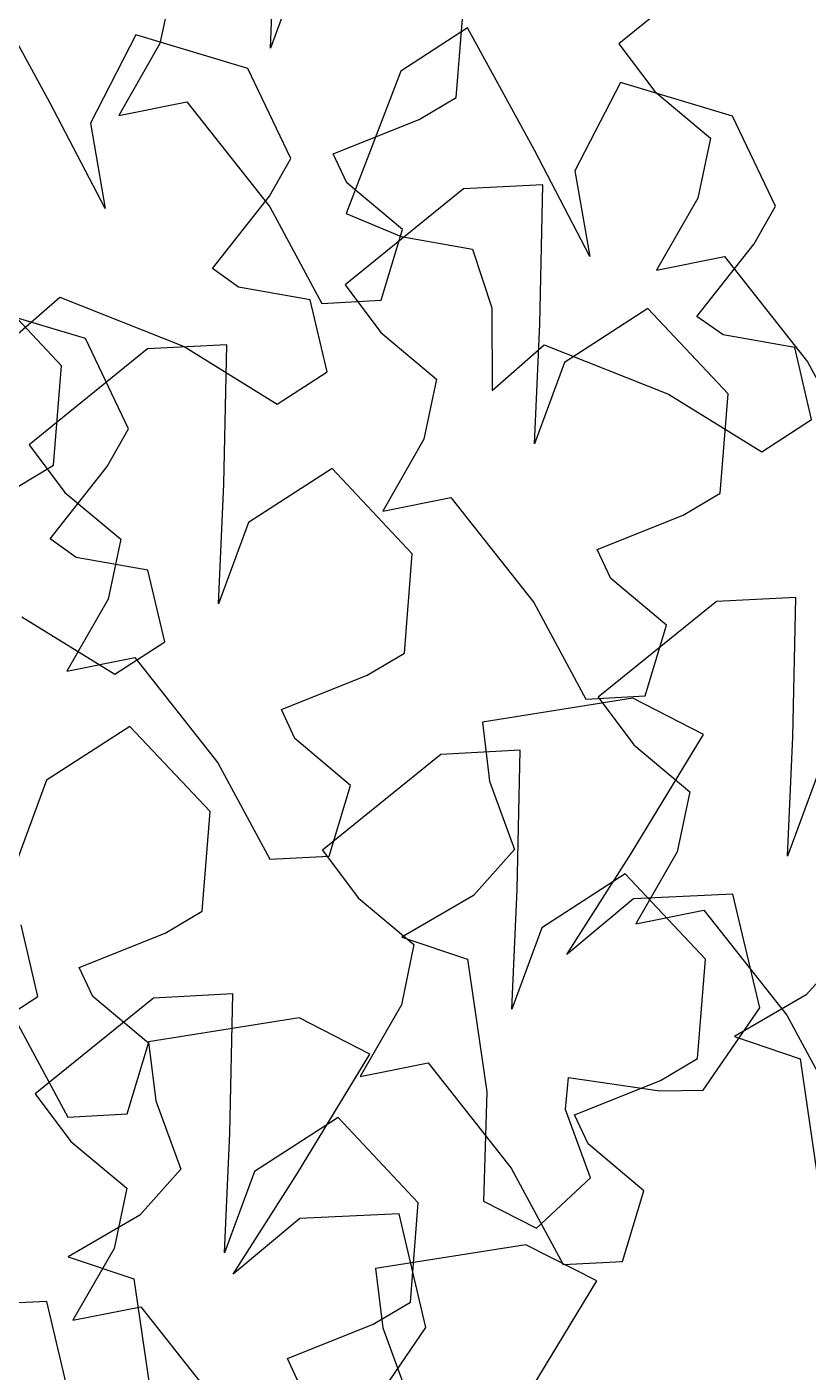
# Model space of a CAD drawing. Header units: millimetres. Extents: x 441156 to 441876, y 4514765 to 4515211.
# Drawn here: x 441675.567 to 441676.07, y 4514822.203 to 4514823.069 of the extents above; entities that cross this region are included whole.
import ezdxf

# ---------------------------------------------------------------- set-up
doc = ezdxf.new("R2010")
doc.units = ezdxf.units.MM
doc.layers.add('01_piscinas', color=254, linetype='Continuous')

msp = doc.modelspace()

# ---------------------------------------------------------------- linework, layer by layer
at = {"layer": '01_piscinas'}
for p, q in [((441675.7237521, 4514823.05491408, 0.00000053), (441675.72720644, 4514823.1318248, 0.00000053)), ((441676.02412589, 4514823.11929527, 0.00000053), (441675.9479676, 4514823.05764111, 0.00000053)), ((441675.74304563, 4514823.10726777, 0.00000053), (441675.7237521, 4514823.05491408, 0.00000053)), ((441675.58193736, 4514823.01992373, 0.00000053), (441675.5387067, 4514823.09857989, 0.00000053)), ((441675.66081813, 4514823.09649424, 0.00000053), (441675.65270246, 4514823.05777331, 0.00000053)), ((441675.84335956, 4514823.02304517, 0.00000053), (441675.84837902, 4514823.08713304, 0.00000053)), ((441675.85049999, 4514823.06784718, 0.00000053), (441675.80763913, 4514823.04000442, 0.00000053)), ((441675.89373066, 4514822.98919102, 0.00000053), (441675.85049999, 4514823.06784718, 0.00000053)), ((441675.63716424, 4514823.06348344, 0.00000053), (441675.60793302, 4514823.00657631, 0.00000053)), ((441675.70922178, 4514823.04180582, 0.00000053), (441675.63716424, 4514823.06348344, 0.00000053)), ((441675.65270246, 4514823.05777331, 0.00000053), (441675.62617626, 4514823.01149209, 0.00000053)), ((441675.9479676, 4514823.05764111, 0.00000053), (441675.97103946, 4514823.0270116, 0.00000053)), ((441675.73691874, 4514822.98379436, 0.00000053), (441675.70922178, 4514823.04180582, 0.00000053)), ((441675.80763913, 4514823.04000442, 0.00000053), (441675.7725112, 4514822.94853121, 0.00000053)), ((441675.94895753, 4514823.03275072, 0.00000053), (441675.91972632, 4514822.9758436, 0.00000053)), ((441676.02101508, 4514823.0110731, 0.00000053), (441675.94895753, 4514823.03275072, 0.00000053)), ((441675.97103946, 4514823.0270116, 0.00000053), (441676.00688833, 4514822.99691324, 0.00000053)), ((441675.61740118, 4514822.95158992, 0.00000053), (441675.58193736, 4514823.01992373, 0.00000053)), ((441675.62617626, 4514823.01149209, 0.00000053), (441675.66998356, 4514823.02024668, 0.00000053)), ((441675.66998356, 4514823.02024668, 0.00000053), (441675.72339397, 4514822.95263642, 0.00000053)), ((441675.81940469, 4514823.00888126, 0.00000053), (441675.84335956, 4514823.02304517, 0.00000053)), ((441675.60793302, 4514823.00657631, 0.00000053), (441675.61740118, 4514822.95158992, 0.00000053)), ((441675.76422827, 4514822.9869047, 0.00000053), (441675.81940469, 4514823.00888126, 0.00000053)), ((441676.04871203, 4514822.95306165, 0.00000053), (441676.02101508, 4514823.0110731, 0.00000053)), ((441676.00688833, 4514822.99691324, 0.00000053), (441675.99877266, 4514822.95819231, 0.00000053)), ((441675.72325516, 4514822.95955063, 0.00000053), (441675.73691874, 4514822.98379436, 0.00000053)), ((441675.77286882, 4514822.96814138, 0.00000053), (441675.76422827, 4514822.9869047, 0.00000053)), ((441675.92919447, 4514822.92085721, 0.00000053), (441675.89373066, 4514822.98919102, 0.00000053)), ((441675.91972632, 4514822.9758436, 0.00000053), (441675.92919447, 4514822.92085721, 0.00000053)), ((441675.84792598, 4514822.96421718, 0.00000053), (441675.7717677, 4514822.90256302, 0.00000053)), ((441675.80871769, 4514822.93804302, 0.00000053), (441675.77286882, 4514822.96814138, 0.00000053)), ((441675.89896595, 4514822.96689929, 0.00000053), (441675.84792598, 4514822.96421718, 0.00000053)), ((441675.89707673, 4514822.87716572, 0.00000053), (441675.89896595, 4514822.96689929, 0.00000053)), ((441675.68645927, 4514822.91293015, 0.00000053), (441675.72325516, 4514822.95955063, 0.00000053)), ((441675.99877266, 4514822.95819231, 0.00000053), (441675.97224646, 4514822.9119111, 0.00000053)), ((441675.72339397, 4514822.95263642, 0.00000053), (441675.75679471, 4514822.8905675, 0.00000053)), ((441675.7725112, 4514822.94853121, 0.00000053), (441675.80780677, 4514822.93354121, 0.00000053)), ((441676.03504846, 4514822.92881792, 0.00000053), (441676.04871203, 4514822.95306165, 0.00000053)), ((441675.79493447, 4514822.89257171, 0.00000053), (441675.80871769, 4514822.93804302, 0.00000053)), ((441675.80780677, 4514822.93354121, 0.00000053), (441675.85390198, 4514822.9253997, 0.00000053)), ((441675.99825256, 4514822.88219744, 0.00000053), (441676.03504846, 4514822.92881792, 0.00000053)), ((441675.85390198, 4514822.9253997, 0.00000053), (441675.86623407, 4514822.88780855, 0.00000053)), ((441675.97224646, 4514822.9119111, 0.00000053), (441676.01605376, 4514822.92066568, 0.00000053)), ((441676.01605376, 4514822.92066568, 0.00000053), (441676.06946417, 4514822.85305543, 0.00000053)), ((441675.70332386, 4514822.90100092, 0.00000053), (441675.68645927, 4514822.91293015, 0.00000053)), ((441675.5892868, 4514822.85044403, 0.00000053), (441675.53772195, 4514822.90524617, 0.00000053)), ((441675.55460902, 4514822.86519746, 0.00000053), (441675.58816996, 4514822.8946828, 0.00000053)), ((441675.58816996, 4514822.8946828, 0.00000053), (441675.66822986, 4514822.86283581, 0.00000053)), ((441675.74941907, 4514822.89285941, 0.00000053), (441675.70332386, 4514822.90100092, 0.00000053)), ((441675.7717677, 4514822.90256302, 0.00000053), (441675.79483956, 4514822.87193352, 0.00000053)), ((441675.6047507, 4514822.86791872, 0.00000053), (441675.53269316, 4514822.88959634, 0.00000053)), ((441675.7602181, 4514822.84658849, 0.00000053), (441675.74941907, 4514822.89285941, 0.00000053)), ((441675.75679471, 4514822.8905675, 0.00000053), (441675.79493447, 4514822.89257171, 0.00000053)), ((441675.86623407, 4514822.88780855, 0.00000053), (441675.86640231, 4514822.83446474, 0.00000053)), ((441675.96668446, 4514822.8872761, 0.00000053), (441675.91291592, 4514822.85260869, 0.00000053)), ((441676.01824931, 4514822.83247396, 0.00000053), (441675.96668446, 4514822.8872761, 0.00000053)), ((441675.89362239, 4514822.800255, 0.00000053), (441675.89707673, 4514822.87716572, 0.00000053)), ((441676.01511715, 4514822.87026821, 0.00000053), (441675.99825256, 4514822.88219744, 0.00000053)), ((441675.79483956, 4514822.87193352, 0.00000053), (441675.83068842, 4514822.84183516, 0.00000053)), ((441676.06121236, 4514822.86212669, 0.00000053), (441676.01511715, 4514822.87026821, 0.00000053)), ((441675.64466935, 4514822.86122807, 0.00000053), (441675.56851106, 4514822.79957391, 0.00000053)), ((441675.63244766, 4514822.80990726, 0.00000053), (441675.6047507, 4514822.86791872, 0.00000053)), ((441675.69570932, 4514822.86391018, 0.00000053), (441675.64466935, 4514822.86122807, 0.00000053)), ((441675.66822986, 4514822.86283581, 0.00000053), (441675.72819021, 4514822.82578291, 0.00000053)), ((441675.6938201, 4514822.77417661, 0.00000053), (441675.69570932, 4514822.86391018, 0.00000053)), ((441675.86640231, 4514822.83446474, 0.00000053), (441675.89996326, 4514822.86395009, 0.00000053)), ((441675.89996326, 4514822.86395009, 0.00000053), (441675.98002315, 4514822.8321031, 0.00000053)), ((441676.0720114, 4514822.81585578, 0.00000053), (441676.06121236, 4514822.86212669, 0.00000053)), ((441675.91291592, 4514822.85260869, 0.00000053), (441675.89362239, 4514822.800255, 0.00000053)), ((441676.06946417, 4514822.85305543, 0.00000053), (441676.10286491, 4514822.79098651, 0.00000053)), ((441675.58426734, 4514822.78635616, 0.00000053), (441675.5892868, 4514822.85044403, 0.00000053)), ((441675.72819021, 4514822.82578291, 0.00000053), (441675.7602181, 4514822.84658849, 0.00000053)), ((441675.83068842, 4514822.84183516, 0.00000053), (441675.82257275, 4514822.80311422, 0.00000053)), ((441675.98002315, 4514822.8321031, 0.00000053), (441676.0399835, 4514822.7950502, 0.00000053)), ((441676.01322985, 4514822.76838608, 0.00000053), (441676.01824931, 4514822.83247396, 0.00000053)), ((441675.61878408, 4514822.78566353, 0.00000053), (441675.63244766, 4514822.80990726, 0.00000053)), ((441676.0399835, 4514822.7950502, 0.00000053), (441676.0720114, 4514822.81585578, 0.00000053)), ((441675.56851106, 4514822.79957391, 0.00000053), (441675.59158292, 4514822.76894441, 0.00000053)), ((441675.82257275, 4514822.80311422, 0.00000053), (441675.79604655, 4514822.75683301, 0.00000053)), ((441675.56031248, 4514822.77219225, 0.00000053), (441675.58426734, 4514822.78635616, 0.00000053)), ((441675.58198818, 4514822.73904305, 0.00000053), (441675.61878408, 4514822.78566353, 0.00000053)), ((441675.76342783, 4514822.78428698, 0.00000053), (441675.70965929, 4514822.74961958, 0.00000053)), ((441675.81499268, 4514822.72948484, 0.00000053), (441675.76342783, 4514822.78428698, 0.00000053)), ((441675.69036576, 4514822.69726589, 0.00000053), (441675.6938201, 4514822.77417661, 0.00000053)), ((441675.59158292, 4514822.76894441, 0.00000053), (441675.62743179, 4514822.73884604, 0.00000053)), ((441675.79604655, 4514822.75683301, 0.00000053), (441675.83985385, 4514822.7655876, 0.00000053)), ((441675.83985385, 4514822.7655876, 0.00000053), (441675.89326426, 4514822.69797734, 0.00000053)), ((441675.98927499, 4514822.75422218, 0.00000053), (441676.01322985, 4514822.76838608, 0.00000053)), ((441675.70965929, 4514822.74961958, 0.00000053), (441675.69036576, 4514822.69726589, 0.00000053)), ((441675.93409856, 4514822.73224561, 0.00000053), (441675.98927499, 4514822.75422218, 0.00000053)), ((441675.59885278, 4514822.72711382, 0.00000053), (441675.58198818, 4514822.73904305, 0.00000053)), ((441675.62743179, 4514822.73884604, 0.00000053), (441675.61931611, 4514822.70012511, 0.00000053)), ((441675.94273911, 4514822.7134823, 0.00000053), (441675.93409856, 4514822.73224561, 0.00000053)), ((441675.64494799, 4514822.71897231, 0.00000053), (441675.59885278, 4514822.72711382, 0.00000053)), ((441675.80997322, 4514822.66539697, 0.00000053), (441675.81499268, 4514822.72948484, 0.00000053)), ((441675.65574702, 4514822.67270139, 0.00000053), (441675.64494799, 4514822.71897231, 0.00000053)), ((441675.97858798, 4514822.68338394, 0.00000053), (441675.94273911, 4514822.7134823, 0.00000053)), ((441675.61931611, 4514822.70012511, 0.00000053), (441675.59278991, 4514822.6538439, 0.00000053)), ((441675.89326426, 4514822.69797734, 0.00000053), (441675.926665, 4514822.63590842, 0.00000053)), ((441676.01078769, 4514822.69870661, 0.00000053), (441675.93462941, 4514822.63705245, 0.00000053)), ((441676.06182767, 4514822.70138872, 0.00000053), (441676.01078769, 4514822.69870661, 0.00000053)), ((441676.05993844, 4514822.61165515, 0.00000053), (441676.06182767, 4514822.70138872, 0.00000053)), ((441675.56375878, 4514822.68894871, 0.00000053), (441675.62371913, 4514822.65189582, 0.00000053)), ((441675.96480476, 4514822.63791263, 0.00000053), (441675.97858798, 4514822.68338394, 0.00000053)), ((441675.62371913, 4514822.65189582, 0.00000053), (441675.65574702, 4514822.67270139, 0.00000053)), ((441675.59278991, 4514822.6538439, 0.00000053), (441675.63659722, 4514822.66259848, 0.00000053)), ((441675.63659722, 4514822.66259848, 0.00000053), (441675.69000763, 4514822.59498823, 0.00000053)), ((441675.78601835, 4514822.65123307, 0.00000053), (441675.80997322, 4514822.66539697, 0.00000053)), ((441675.73084193, 4514822.6292565, 0.00000053), (441675.78601835, 4514822.65123307, 0.00000053)), ((441675.95695027, 4514822.63641068, 0.00000053), (441675.86016818, 4514822.62109575, 0.00000053)), ((441675.926665, 4514822.63590842, 0.00000053), (441675.96480476, 4514822.63791263, 0.00000053)), ((441675.93462941, 4514822.63705245, 0.00000053), (441675.95770127, 4514822.60642294, 0.00000053)), ((441676.00249323, 4514822.61321346, 0.00000053), (441675.95695027, 4514822.63641068, 0.00000053)), ((441675.73948248, 4514822.61049319, 0.00000053), (441675.73084193, 4514822.6292565, 0.00000053)), ((441675.6333748, 4514822.61829605, 0.00000053), (441675.57960626, 4514822.58362864, 0.00000053)), ((441675.68493965, 4514822.56349391, 0.00000053), (441675.6333748, 4514822.61829605, 0.00000053)), ((441675.86016818, 4514822.62109575, 0.00000053), (441675.86483424, 4514822.58303389, 0.00000053)), ((441675.77533134, 4514822.58039483, 0.00000053), (441675.73948248, 4514822.61049319, 0.00000053)), ((441675.95599033, 4514822.53644653, 0.00000053), (441676.00249323, 4514822.61321346, 0.00000053)), ((441676.0564841, 4514822.53474443, 0.00000053), (441676.05993844, 4514822.61165515, 0.00000053)), ((441675.83336954, 4514822.6003515, 0.00000053), (441675.75721125, 4514822.53869735, 0.00000053)), ((441675.88440951, 4514822.60303361, 0.00000053), (441675.83336954, 4514822.6003515, 0.00000053)), ((441675.88252028, 4514822.51330004, 0.00000053), (441675.88440951, 4514822.60303361, 0.00000053)), ((441675.95770127, 4514822.60642294, 0.00000053), (441675.99355013, 4514822.57632458, 0.00000053)), ((441675.69000763, 4514822.59498823, 0.00000053), (441675.72340837, 4514822.53291931, 0.00000053)), ((441675.57960626, 4514822.58362864, 0.00000053), (441675.56031273, 4514822.53127496, 0.00000053)), ((441675.86483424, 4514822.58303389, 0.00000053), (441675.88083109, 4514822.53904352, 0.00000053)), ((441676.07577764, 4514822.58709812, 0.00000053), (441676.0564841, 4514822.53474443, 0.00000053)), ((441675.76154813, 4514822.53492352, 0.00000053), (441675.77533134, 4514822.58039483, 0.00000053)), ((441675.99355013, 4514822.57632458, 0.00000053), (441675.98543446, 4514822.53760365, 0.00000053)), ((441675.67992019, 4514822.49940604, 0.00000053), (441675.68493965, 4514822.56349391, 0.00000053)), ((441675.72340837, 4514822.53291931, 0.00000053), (441675.76154813, 4514822.53492352, 0.00000053)), ((441675.75721125, 4514822.53869735, 0.00000053), (441675.78028311, 4514822.50806784, 0.00000053)), ((441675.88083109, 4514822.53904352, 0.00000053), (441675.85444224, 4514822.50956804, 0.00000053)), ((441675.91454343, 4514822.47156706, 0.00000053), (441675.95599033, 4514822.53644653, 0.00000053)), ((441675.98543446, 4514822.53760365, 0.00000053), (441675.95890826, 4514822.49132244, 0.00000053)), ((441675.95212801, 4514822.52341042, 0.00000053), (441675.89835948, 4514822.48874301, 0.00000053)), ((441676.00369286, 4514822.46860828, 0.00000053), (441675.95212801, 4514822.52341042, 0.00000053)), ((441675.87906594, 4514822.43638933, 0.00000053), (441675.88252028, 4514822.51330004, 0.00000053)), ((441675.78028311, 4514822.50806784, 0.00000053), (441675.81613197, 4514822.47796948, 0.00000053)), ((441675.85444224, 4514822.50956804, 0.00000053), (441675.80832928, 4514822.48275043, 0.00000053)), ((441675.95742896, 4514822.50725991, 0.00000053), (441675.91454343, 4514822.47156706, 0.00000053)), ((441676.02132758, 4514822.5103985, 0.00000053), (441675.95742896, 4514822.50725991, 0.00000053)), ((441676.03858299, 4514822.43715603, 0.00000053), (441676.02132758, 4514822.5103985, 0.00000053)), ((441675.65596532, 4514822.48524214, 0.00000053), (441675.67992019, 4514822.49940604, 0.00000053)), ((441675.95890826, 4514822.49132244, 0.00000053), (441676.00271557, 4514822.50007702, 0.00000053)), ((441676.00271557, 4514822.50007702, 0.00000053), (441676.05612597, 4514822.43246677, 0.00000053)), ((441675.5740895, 4514822.44445766, 0.00000053), (441675.56329046, 4514822.49072857, 0.00000053)), ((441675.89835948, 4514822.48874301, 0.00000053), (441675.87906594, 4514822.43638933, 0.00000053)), ((441675.6007889, 4514822.46326557, 0.00000053), (441675.65596532, 4514822.48524214, 0.00000053)), ((441675.80832928, 4514822.48275043, 0.00000053), (441675.85064481, 4514822.46842847, 0.00000053)), ((441675.81613197, 4514822.47796948, 0.00000053), (441675.8080163, 4514822.43924855, 0.00000053)), ((441676.09488698, 4514822.47497612, 0.00000053), (441676.06849814, 4514822.44550064, 0.00000053)), ((441675.60942945, 4514822.44450225, 0.00000053), (441675.6007889, 4514822.46326557, 0.00000053)), ((441675.85064481, 4514822.46842847, 0.00000053), (441675.86309445, 4514822.38317107, 0.00000053)), ((441675.99867341, 4514822.40452041, 0.00000053), (441676.00369286, 4514822.46860828, 0.00000053)), ((441675.5420616, 4514822.42365208, 0.00000053), (441675.5740895, 4514822.44445766, 0.00000053)), ((441675.64527832, 4514822.41440389, 0.00000053), (441675.60942945, 4514822.44450225, 0.00000053)), ((441675.69957015, 4514822.4461975, 0.00000053), (441675.64853018, 4514822.4435154, 0.00000053)), ((441675.69768093, 4514822.35646393, 0.00000053), (441675.69957015, 4514822.4461975, 0.00000053)), ((441676.06849814, 4514822.44550064, 0.00000053), (441676.02238517, 4514822.41868303, 0.00000053)), ((441675.64853018, 4514822.4435154, 0.00000053), (441675.57237189, 4514822.38186124, 0.00000053)), ((441675.8080163, 4514822.43924855, 0.00000053), (441675.7814901, 4514822.39296733, 0.00000053)), ((441676.00219207, 4514822.38416404, 0.00000053), (441676.03858299, 4514822.43715603, 0.00000053)), ((441675.5599546, 4514822.4289973, 0.00000053), (441675.59335534, 4514822.36692838, 0.00000053)), ((441675.7421937, 4514822.43068689, 0.00000053), (441675.64541161, 4514822.41537197, 0.00000053)), ((441675.78773667, 4514822.40748968, 0.00000053), (441675.7421937, 4514822.43068689, 0.00000053)), ((441676.05612597, 4514822.43246677, 0.00000053), (441676.08952671, 4514822.37039785, 0.00000053)), ((441676.02238517, 4514822.41868303, 0.00000053), (441676.0647007, 4514822.40436108, 0.00000053)), ((441675.6314951, 4514822.36893259, 0.00000053), (441675.64527832, 4514822.41440389, 0.00000053)), ((441675.64541161, 4514822.41537197, 0.00000053), (441675.65007768, 4514822.37731011, 0.00000053)), ((441675.74123377, 4514822.33072274, 0.00000053), (441675.78773667, 4514822.40748968, 0.00000053)), ((441675.7814901, 4514822.39296733, 0.00000053), (441675.82529741, 4514822.40172192, 0.00000053)), ((441675.82529741, 4514822.40172192, 0.00000053), (441675.87870782, 4514822.33411167, 0.00000053)), ((441675.97471854, 4514822.3903565, 0.00000053), (441675.99867341, 4514822.40452041, 0.00000053)), ((441676.0647007, 4514822.40436108, 0.00000053), (441676.07715035, 4514822.31910368, 0.00000053)), ((441675.91369341, 4514822.37186133, 0.00000053), (441675.91559213, 4514822.39243111, 0.00000053)), ((441675.91559213, 4514822.39243111, 0.00000053), (441675.9743646, 4514822.38387517, 0.00000053)), ((441675.91954212, 4514822.36837994, 0.00000053), (441675.97471854, 4514822.3903565, 0.00000053)), ((441675.9743646, 4514822.38387517, 0.00000053), (441676.00219207, 4514822.38416404, 0.00000053)), ((441675.57237189, 4514822.38186124, 0.00000053), (441675.59544375, 4514822.35123173, 0.00000053)), ((441675.65007768, 4514822.37731011, 0.00000053), (441675.66607452, 4514822.33331973, 0.00000053)), ((441675.86309445, 4514822.38317107, 0.00000053), (441675.86098588, 4514822.31271744, 0.00000053)), ((441675.59335534, 4514822.36692838, 0.00000053), (441675.6314951, 4514822.36893259, 0.00000053)), ((441675.76728866, 4514822.36657431, 0.00000053), (441675.71352012, 4514822.3319069, 0.00000053)), ((441675.81885351, 4514822.31177217, 0.00000053), (441675.76728866, 4514822.36657431, 0.00000053)), ((441675.92969025, 4514822.32787096, 0.00000053), (441675.91369341, 4514822.37186133, 0.00000053)), ((441675.92818267, 4514822.34961662, 0.00000053), (441675.91954212, 4514822.36837994, 0.00000053)), ((441675.59544375, 4514822.35123173, 0.00000053), (441675.63129262, 4514822.32113337, 0.00000053)), ((441675.69422659, 4514822.27955322, 0.00000053), (441675.69768093, 4514822.35646393, 0.00000053)), ((441675.96403153, 4514822.31951826, 0.00000053), (441675.92818267, 4514822.34961662, 0.00000053)), ((441675.66607452, 4514822.33331973, 0.00000053), (441675.63968568, 4514822.30384425, 0.00000053)), ((441675.71352012, 4514822.3319069, 0.00000053), (441675.69422659, 4514822.27955322, 0.00000053)), ((441675.87870782, 4514822.33411167, 0.00000053), (441675.91210855, 4514822.27204274, 0.00000053)), ((441675.69978686, 4514822.26584328, 0.00000053), (441675.74123377, 4514822.33072274, 0.00000053)), ((441675.89501798, 4514822.29538326, 0.00000053), (441675.92969025, 4514822.32787096, 0.00000053)), ((441675.63129262, 4514822.32113337, 0.00000053), (441675.62317694, 4514822.28241243, 0.00000053)), ((441675.95024831, 4514822.27404696, 0.00000053), (441675.96403153, 4514822.31951826, 0.00000053)), ((441675.81383405, 4514822.2476843, 0.00000053), (441675.81885351, 4514822.31177217, 0.00000053)), ((441675.86098588, 4514822.31271744, 0.00000053), (441675.89501798, 4514822.29538326, 0.00000053)), ((441675.63968568, 4514822.30384425, 0.00000053), (441675.59357271, 4514822.27702665, 0.00000053)), ((441675.74267239, 4514822.30153613, 0.00000053), (441675.69978686, 4514822.26584328, 0.00000053)), ((441675.80657102, 4514822.30467472, 0.00000053), (441675.74267239, 4514822.30153613, 0.00000053)), ((441675.82382642, 4514822.23143225, 0.00000053), (441675.80657102, 4514822.30467472, 0.00000053)), ((441675.62317694, 4514822.28241243, 0.00000053), (441675.59665074, 4514822.23613122, 0.00000053)), ((441675.88820757, 4514822.2847371, 0.00000053), (441675.79142548, 4514822.26942218, 0.00000053)), ((441675.93375053, 4514822.26153989, 0.00000053), (441675.88820757, 4514822.2847371, 0.00000053)), ((441675.59357271, 4514822.27702665, 0.00000053), (441675.63588824, 4514822.26270469, 0.00000053)), ((441675.91210855, 4514822.27204274, 0.00000053), (441675.95024831, 4514822.27404696, 0.00000053)), ((441675.63588824, 4514822.26270469, 0.00000053), (441675.64833788, 4514822.17744729, 0.00000053)), ((441675.79142548, 4514822.26942218, 0.00000053), (441675.79609154, 4514822.23136032, 0.00000053)), ((441675.88724763, 4514822.18477295, 0.00000053), (441675.93375053, 4514822.26153989, 0.00000053)), ((441675.57990851, 4514822.24821797, 0.00000053), (441675.51600989, 4514822.24507939, 0.00000053)), ((441675.59716391, 4514822.1749755, 0.00000053), (441675.57990851, 4514822.24821797, 0.00000053)), ((441675.59665074, 4514822.23613122, 0.00000053), (441675.64045805, 4514822.24488581, 0.00000053)), ((441675.64045805, 4514822.24488581, 0.00000053), (441675.69386846, 4514822.17727556, 0.00000053)), ((441675.78987918, 4514822.2335204, 0.00000053), (441675.81383405, 4514822.2476843, 0.00000053)), ((441675.73470276, 4514822.21154383, 0.00000053), (441675.78987918, 4514822.2335204, 0.00000053)), ((441675.7874355, 4514822.17844025, 0.00000053), (441675.82382642, 4514822.23143225, 0.00000053)), ((441675.79609154, 4514822.23136032, 0.00000053), (441675.81208839, 4514822.18736994, 0.00000053)), ((441675.74334331, 4514822.19278051, 0.00000053), (441675.73470276, 4514822.21154383, 0.00000053))]:
    msp.add_line(p, q, dxfattribs=at)

doc.saveas('drawing.dxf')
